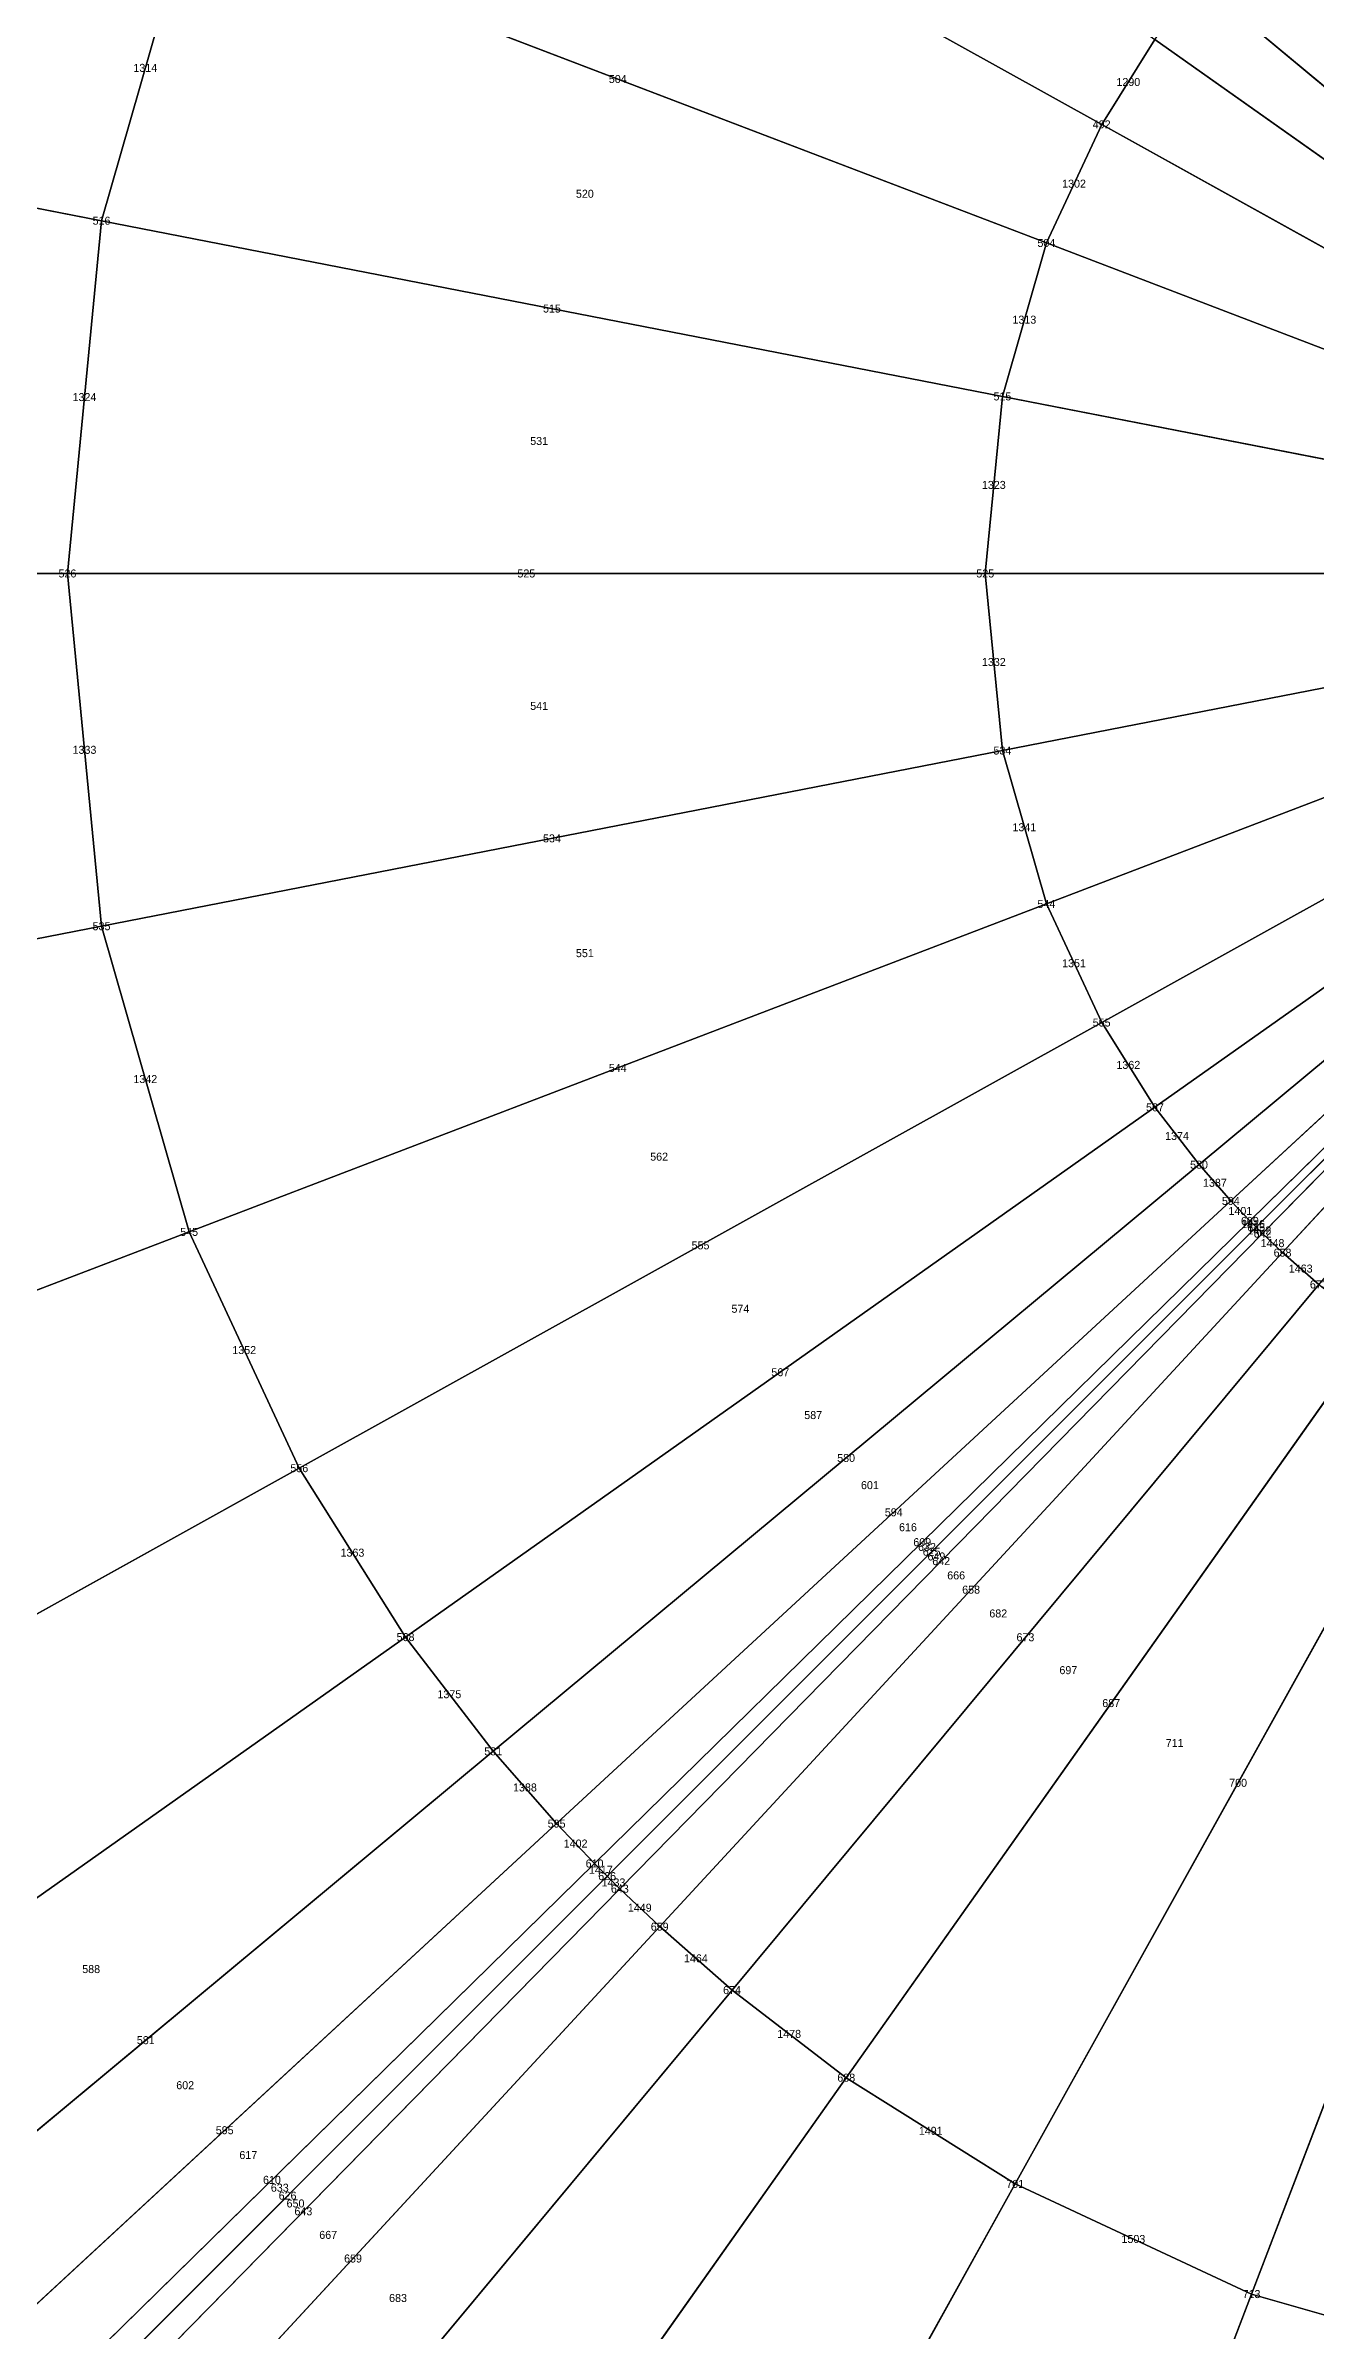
# Model space of a CAD drawing. Header units: metres. Extents: x -1.88 to 1.88, y -1.88 to 1.88.
# Drawn here: x -0.466 to -0.149, y -0.439 to 0.132 of the extents above; entities that cross this region are included whole.
import ezdxf
from ezdxf.enums import TextEntityAlignment as Align

# ---------------------------------------------------------------- set-up
doc = ezdxf.new("R2010")
doc.units = ezdxf.units.M

msp = doc.modelspace()

# ---------------------------------------------------------------- linework, layer by layer
at = {"layer": 'BRANCHES'}
for p, q in [((-0.20202, 0.11224, 2.64156), (-0.40251, 0.22362, 2.61137)), ((-0.43004, 0.16457, 2.61137), (-0.45193, 0.08817, 2.61137)), ((-0.21584, 0.0826, 2.64156), (-0.43004, 0.16457, 2.61137)), ((0, 0, 2.65165), (-0.1777, 0.14776, 2.64156)), ((-0.45193, 0.08817, 2.61137), (-0.6736, 0.13141, 2.5613)), ((-0.1887, 0.13343, 2.64156), (-0.20202, 0.11224, 2.64156)), ((0, 0, 2.65165), (-0.1887, 0.13343, 2.64156)), ((-0.20202, 0.11224, 2.64156), (-0.21584, 0.0826, 2.64156)), ((0, 0, 2.65165), (-0.20202, 0.11224, 2.64156)), ((-0.45193, 0.08817, 2.61137), (-0.46045, 0, 2.61137)), ((-0.22683, 0.04425, 2.64156), (-0.45193, 0.08817, 2.61137)), ((-0.21584, 0.0826, 2.64156), (-0.22683, 0.04425, 2.64156)), ((0, 0, 2.65165), (-0.21584, 0.0826, 2.64156)), ((-0.22683, 0.04425, 2.64156), (-0.23111, 0, 2.64156)), ((0, 0, 2.65165), (-0.22683, 0.04425, 2.64156)), ((-0.46045, 0, 2.61137), (-0.6863, 0, 2.5613)), ((-0.23111, 0, 2.64156), (-0.46045, 0, 2.61137)), ((-0.46045, 0, 2.61137), (-0.45193, -0.08817, 2.61137)), ((0, 0, 2.65165), (-0.23111, 0, 2.64156)), ((-0.23111, 0, 2.64156), (-0.22683, -0.04425, 2.64156)), ((0, 0, 2.65165), (-0.22683, -0.04425, 2.64156)), ((0, 0, 2.65165), (-0.21584, -0.0826, 2.64156)), ((0, 0, 2.65165), (-0.20202, -0.11224, 2.64156)), ((0, 0, 2.65165), (-0.1887, -0.13343, 2.64156)), ((0, 0, 2.65165), (-0.1777, -0.14776, 2.64156)), ((0, 0, 2.65165), (-0.16975, -0.15683, 2.64156)), ((0, 0, 2.65165), (-0.16499, -0.16182, 2.64156)), ((0, 0, 2.65165), (-0.16342, -0.16342, 2.64156)), ((0, 0, 2.65165), (-0.16182, -0.16499, 2.64156)), ((0, 0, 2.65165), (-0.15683, -0.16975, 2.64156)), ((-0.22683, -0.04425, 2.64156), (-0.45193, -0.08817, 2.61137)), ((-0.22683, -0.04425, 2.64156), (-0.21584, -0.0826, 2.64156)), ((-0.21584, -0.0826, 2.64156), (-0.43004, -0.16457, 2.61137)), ((-0.21584, -0.0826, 2.64156), (-0.20202, -0.11224, 2.64156)), ((-0.45193, -0.08817, 2.61137), (-0.6736, -0.13141, 2.5613)), ((-0.45193, -0.08817, 2.61137), (-0.43004, -0.16457, 2.61137)), ((-0.20202, -0.11224, 2.64156), (-0.40251, -0.22362, 2.61137)), ((-0.20202, -0.11224, 2.64156), (-0.1887, -0.13343, 2.64156)), ((-0.1887, -0.13343, 2.64156), (-0.37596, -0.26584, 2.61137)), ((-0.1887, -0.13343, 2.64156), (-0.1777, -0.14776, 2.64156)), ((-0.1777, -0.14776, 2.64156), (-0.35406, -0.29439, 2.61137)), ((-0.1777, -0.14776, 2.64156), (-0.16975, -0.15683, 2.64156)), ((-0.16975, -0.15683, 2.64156), (-0.33821, -0.31246, 2.61137)), ((-0.16975, -0.15683, 2.64156), (-0.16499, -0.16182, 2.64156)), ((-0.43004, -0.16457, 2.61137), (-0.64097, -0.24529, 2.5613)), ((-0.43004, -0.16457, 2.61137), (-0.40251, -0.22362, 2.61137)), ((-0.16499, -0.16182, 2.64156), (-0.32873, -0.32242, 2.61137)), ((-0.16342, -0.16342, 2.64156), (-0.32559, -0.32559, 2.61137)), ((-0.16182, -0.16499, 2.64156), (-0.32242, -0.32873, 2.61137)), ((-0.16499, -0.16182, 2.64156), (-0.16342, -0.16342, 2.64156)), ((-0.16342, -0.16342, 2.64156), (-0.16182, -0.16499, 2.64156)), ((-0.16182, -0.16499, 2.64156), (-0.15683, -0.16975, 2.64156)), ((-0.15683, -0.16975, 2.64156), (-0.31246, -0.33821, 2.61137)), ((-0.15683, -0.16975, 2.64156), (-0.14776, -0.1777, 2.64156)), ((-0.14776, -0.1777, 2.64156), (-0.29439, -0.35406, 2.61137)), ((-0.13343, -0.1887, 2.64156), (-0.26584, -0.37596, 2.61137)), ((-0.11224, -0.20202, 2.64156), (-0.22362, -0.40251, 2.61137)), ((-0.0826, -0.21584, 2.64156), (-0.16457, -0.43004, 2.61137)), ((-0.40251, -0.22362, 2.61137), (-0.59993, -0.3333, 2.5613)), ((-0.40251, -0.22362, 2.61137), (-0.37596, -0.26584, 2.61137)), ((-0.37596, -0.26584, 2.61137), (-0.56036, -0.39623, 2.5613)), ((-0.37596, -0.26584, 2.61137), (-0.35406, -0.29439, 2.61137)), ((-0.35406, -0.29439, 2.61137), (-0.52771, -0.43878, 2.5613)), ((-0.35406, -0.29439, 2.61137), (-0.33821, -0.31246, 2.61137)), ((-0.33821, -0.31246, 2.61137), (-0.50409, -0.46572, 2.5613)), ((-0.33821, -0.31246, 2.61137), (-0.32873, -0.32242, 2.61137)), ((-0.32873, -0.32242, 2.61137), (-0.48997, -0.48056, 2.5613)), ((-0.32873, -0.32242, 2.61137), (-0.32559, -0.32559, 2.61137)), ((-0.32559, -0.32559, 2.61137), (-0.48529, -0.48529, 2.5613)), ((-0.32242, -0.32873, 2.61137), (-0.48056, -0.48997, 2.5613)), ((-0.32559, -0.32559, 2.61137), (-0.32242, -0.32873, 2.61137)), ((-0.32242, -0.32873, 2.61137), (-0.31246, -0.33821, 2.61137)), ((-0.31246, -0.33821, 2.61137), (-0.46572, -0.50409, 2.5613)), ((-0.31246, -0.33821, 2.61137), (-0.29439, -0.35406, 2.61137)), ((-0.29439, -0.35406, 2.61137), (-0.43878, -0.52771, 2.5613)), ((-0.29439, -0.35406, 2.61137), (-0.26584, -0.37596, 2.61137)), ((-0.26584, -0.37596, 2.61137), (-0.39623, -0.56036, 2.5613)), ((-0.26584, -0.37596, 2.61137), (-0.22362, -0.40251, 2.61137)), ((-0.22362, -0.40251, 2.61137), (-0.3333, -0.59993, 2.5613)), ((-0.22362, -0.40251, 2.61137), (-0.16457, -0.43004, 2.61137)), ((-0.16457, -0.43004, 2.61137), (-0.24529, -0.64097, 2.5613)), ((-0.16457, -0.43004, 2.61137), (-0.08817, -0.45193, 2.61137))]:
    msp.add_line(p, q, dxfattribs=at)
at = {"layer": 'Faces'}
for points in [[(-0.1887, 0.13343, 2.64156), (-0.20202, 0.11224, 2.64156), (-0.40251, 0.22362, 2.61137), (-0.37596, 0.26584, 2.61137)], [(-0.43004, 0.16457, 2.61137), (-0.45193, 0.08817, 2.61137), (-0.6736, 0.13141, 2.5613), (-0.64097, 0.24529, 2.5613)], [(-0.20202, 0.11224, 2.64156), (-0.21584, 0.0826, 2.64156), (-0.43004, 0.16457, 2.61137), (-0.40251, 0.22362, 2.61137)], [(0, 0, 2.65165), (0, 0, 2.65165), (-0.15683, 0.16975, 2.64156), (-0.14776, 0.1777, 2.64156)], [(0, 0, 2.65165), (0, 0, 2.65165), (-0.16182, 0.16499, 2.64156), (-0.15683, 0.16975, 2.64156)], [(-0.21584, 0.0826, 2.64156), (-0.22683, 0.04425, 2.64156), (-0.45193, 0.08817, 2.61137), (-0.43004, 0.16457, 2.61137)], [(0, 0, 2.65165), (0, 0, 2.65165), (-0.16975, 0.15683, 2.64156), (-0.16499, 0.16182, 2.64156)], [(0, 0, 2.65165), (0, 0, 2.65165), (-0.16499, 0.16182, 2.64156), (-0.16342, 0.16342, 2.64156)], [(0, 0, 2.65165), (0, 0, 2.65165), (-0.16342, 0.16342, 2.64156), (-0.16182, 0.16499, 2.64156)], [(0, 0, 2.65165), (0, 0, 2.65165), (-0.1777, 0.14776, 2.64156), (-0.16975, 0.15683, 2.64156)], [(0, 0, 2.65165), (0, 0, 2.65165), (-0.1887, 0.13343, 2.64156), (-0.1777, 0.14776, 2.64156)], [(-0.45193, 0.08817, 2.61137), (-0.46045, 0, 2.61137), (-0.6863, 0, 2.5613), (-0.6736, 0.13141, 2.5613)], [(0, 0, 2.65165), (0, 0, 2.65165), (-0.20202, 0.11224, 2.64156), (-0.1887, 0.13343, 2.64156)], [(0, 0, 2.65165), (0, 0, 2.65165), (-0.21584, 0.0826, 2.64156), (-0.20202, 0.11224, 2.64156)], [(-0.22683, 0.04425, 2.64156), (-0.23111, 0, 2.64156), (-0.46045, 0, 2.61137), (-0.45193, 0.08817, 2.61137)], [(0, 0, 2.65165), (0, 0, 2.65165), (-0.22683, 0.04425, 2.64156), (-0.21584, 0.0826, 2.64156)], [(0, 0, 2.65165), (0, 0, 2.65165), (-0.23111, 0, 2.64156), (-0.22683, 0.04425, 2.64156)], [(-0.46045, 0, 2.61137), (-0.45193, -0.08817, 2.61137), (-0.6736, -0.13141, 2.5613), (-0.6863, 0, 2.5613)], [(-0.23111, 0, 2.64156), (-0.22683, -0.04425, 2.64156), (-0.45193, -0.08817, 2.61137), (-0.46045, 0, 2.61137)], [(0, 0, 2.65165), (0, 0, 2.65165), (-0.22683, -0.04425, 2.64156), (-0.23111, 0, 2.64156)], [(0, 0, 2.65165), (0, 0, 2.65165), (-0.21584, -0.0826, 2.64156), (-0.22683, -0.04425, 2.64156)], [(0, 0, 2.65165), (0, 0, 2.65165), (-0.20202, -0.11224, 2.64156), (-0.21584, -0.0826, 2.64156)], [(0, 0, 2.65165), (0, 0, 2.65165), (-0.1887, -0.13343, 2.64156), (-0.20202, -0.11224, 2.64156)], [(0, 0, 2.65165), (0, 0, 2.65165), (-0.1777, -0.14776, 2.64156), (-0.1887, -0.13343, 2.64156)], [(0, 0, 2.65165), (0, 0, 2.65165), (-0.16975, -0.15683, 2.64156), (-0.1777, -0.14776, 2.64156)], [(0, 0, 2.65165), (0, 0, 2.65165), (-0.16499, -0.16182, 2.64156), (-0.16975, -0.15683, 2.64156)], [(0, 0, 2.65165), (0, 0, 2.65165), (-0.16342, -0.16342, 2.64156), (-0.16499, -0.16182, 2.64156)], [(0, 0, 2.65165), (0, 0, 2.65165), (-0.16182, -0.16499, 2.64156), (-0.16342, -0.16342, 2.64156)], [(0, 0, 2.65165), (0, 0, 2.65165), (-0.15683, -0.16975, 2.64156), (-0.16182, -0.16499, 2.64156)], [(0, 0, 2.65165), (0, 0, 2.65165), (-0.14776, -0.1777, 2.64156), (-0.15683, -0.16975, 2.64156)], [(-0.22683, -0.04425, 2.64156), (-0.21584, -0.0826, 2.64156), (-0.43004, -0.16457, 2.61137), (-0.45193, -0.08817, 2.61137)], [(-0.21584, -0.0826, 2.64156), (-0.20202, -0.11224, 2.64156), (-0.40251, -0.22362, 2.61137), (-0.43004, -0.16457, 2.61137)], [(-0.45193, -0.08817, 2.61137), (-0.43004, -0.16457, 2.61137), (-0.64097, -0.24529, 2.5613), (-0.6736, -0.13141, 2.5613)], [(-0.20202, -0.11224, 2.64156), (-0.1887, -0.13343, 2.64156), (-0.37596, -0.26584, 2.61137), (-0.40251, -0.22362, 2.61137)], [(-0.1887, -0.13343, 2.64156), (-0.1777, -0.14776, 2.64156), (-0.35406, -0.29439, 2.61137), (-0.37596, -0.26584, 2.61137)], [(-0.1777, -0.14776, 2.64156), (-0.16975, -0.15683, 2.64156), (-0.33821, -0.31246, 2.61137), (-0.35406, -0.29439, 2.61137)], [(-0.16975, -0.15683, 2.64156), (-0.16499, -0.16182, 2.64156), (-0.32873, -0.32242, 2.61137), (-0.33821, -0.31246, 2.61137)], [(-0.43004, -0.16457, 2.61137), (-0.40251, -0.22362, 2.61137), (-0.59993, -0.3333, 2.5613), (-0.64097, -0.24529, 2.5613)], [(-0.16499, -0.16182, 2.64156), (-0.16342, -0.16342, 2.64156), (-0.32559, -0.32559, 2.61137), (-0.32873, -0.32242, 2.61137)], [(-0.16342, -0.16342, 2.64156), (-0.16182, -0.16499, 2.64156), (-0.32242, -0.32873, 2.61137), (-0.32559, -0.32559, 2.61137)], [(-0.16182, -0.16499, 2.64156), (-0.15683, -0.16975, 2.64156), (-0.31246, -0.33821, 2.61137), (-0.32242, -0.32873, 2.61137)], [(-0.15683, -0.16975, 2.64156), (-0.14776, -0.1777, 2.64156), (-0.29439, -0.35406, 2.61137), (-0.31246, -0.33821, 2.61137)], [(-0.14776, -0.1777, 2.64156), (-0.13343, -0.1887, 2.64156), (-0.26584, -0.37596, 2.61137), (-0.29439, -0.35406, 2.61137)], [(-0.13343, -0.1887, 2.64156), (-0.11224, -0.20202, 2.64156), (-0.22362, -0.40251, 2.61137), (-0.26584, -0.37596, 2.61137)], [(-0.11224, -0.20202, 2.64156), (-0.0826, -0.21584, 2.64156), (-0.16457, -0.43004, 2.61137), (-0.22362, -0.40251, 2.61137)], [(-0.0826, -0.21584, 2.64156), (-0.04425, -0.22683, 2.64156), (-0.08817, -0.45193, 2.61137), (-0.16457, -0.43004, 2.61137)], [(-0.40251, -0.22362, 2.61137), (-0.37596, -0.26584, 2.61137), (-0.56036, -0.39623, 2.5613), (-0.59993, -0.3333, 2.5613)], [(-0.37596, -0.26584, 2.61137), (-0.35406, -0.29439, 2.61137), (-0.52771, -0.43878, 2.5613), (-0.56036, -0.39623, 2.5613)], [(-0.35406, -0.29439, 2.61137), (-0.33821, -0.31246, 2.61137), (-0.50409, -0.46572, 2.5613), (-0.52771, -0.43878, 2.5613)], [(-0.33821, -0.31246, 2.61137), (-0.32873, -0.32242, 2.61137), (-0.48997, -0.48056, 2.5613), (-0.50409, -0.46572, 2.5613)], [(-0.32873, -0.32242, 2.61137), (-0.32559, -0.32559, 2.61137), (-0.48529, -0.48529, 2.5613), (-0.48997, -0.48056, 2.5613)], [(-0.32559, -0.32559, 2.61137), (-0.32242, -0.32873, 2.61137), (-0.48056, -0.48997, 2.5613), (-0.48529, -0.48529, 2.5613)], [(-0.32242, -0.32873, 2.61137), (-0.31246, -0.33821, 2.61137), (-0.46572, -0.50409, 2.5613), (-0.48056, -0.48997, 2.5613)], [(-0.31246, -0.33821, 2.61137), (-0.29439, -0.35406, 2.61137), (-0.43878, -0.52771, 2.5613), (-0.46572, -0.50409, 2.5613)], [(-0.29439, -0.35406, 2.61137), (-0.26584, -0.37596, 2.61137), (-0.39623, -0.56036, 2.5613), (-0.43878, -0.52771, 2.5613)], [(-0.26584, -0.37596, 2.61137), (-0.22362, -0.40251, 2.61137), (-0.3333, -0.59993, 2.5613), (-0.39623, -0.56036, 2.5613)], [(-0.22362, -0.40251, 2.61137), (-0.16457, -0.43004, 2.61137), (-0.24529, -0.64097, 2.5613), (-0.3333, -0.59993, 2.5613)], [(-0.16457, -0.43004, 2.61137), (-0.08817, -0.45193, 2.61137), (-0.13141, -0.6736, 2.5613), (-0.24529, -0.64097, 2.5613)]]:
    msp.add_3dface(points, dxfattribs=at)
at = {"layer": 'NODI-Estradosso'}
for p in [(-0.20202, 0.11224, 2.94259), (-0.45193, 0.08817, 2.91551), (-0.21584, 0.0826, 2.94259), (-0.22683, 0.04425, 2.94259), (-0.46045, 0, 2.91551), (-0.23111, 0, 2.94259), (-0.22683, -0.04425, 2.94259), (-0.21584, -0.0826, 2.94259), (-0.45193, -0.08817, 2.91551), (-0.20202, -0.11224, 2.94259), (-0.1887, -0.13343, 2.94259), (-0.1777, -0.14776, 2.94259), (-0.16975, -0.15683, 2.94259), (-0.43004, -0.16457, 2.91551), (-0.16499, -0.16182, 2.94259), (-0.16342, -0.16342, 2.94259), (-0.16182, -0.16499, 2.94259), (-0.15683, -0.16975, 2.94259), (-0.40251, -0.22362, 2.91551), (-0.37596, -0.26584, 2.91551), (-0.35406, -0.29439, 2.91551), (-0.33821, -0.31246, 2.91551), (-0.32873, -0.32242, 2.91551), (-0.32559, -0.32559, 2.91551), (-0.32242, -0.32873, 2.91551), (-0.31246, -0.33821, 2.91551), (-0.29439, -0.35406, 2.91551), (-0.26584, -0.37596, 2.91551), (-0.22362, -0.40251, 2.91551), (-0.16457, -0.43004, 2.91551)]:
    msp.add_point(p, dxfattribs=at)
at = {"layer": 'NODI-Intradosso'}
for p in [(-0.20202, 0.11224, 2.64156), (-0.45193, 0.08817, 2.61137), (-0.21584, 0.0826, 2.64156), (-0.22683, 0.04425, 2.64156), (-0.46045, 0, 2.61137), (-0.23111, 0, 2.64156), (-0.22683, -0.04425, 2.64156), (-0.21584, -0.0826, 2.64156), (-0.45193, -0.08817, 2.61137), (-0.20202, -0.11224, 2.64156), (-0.1887, -0.13343, 2.64156), (-0.1777, -0.14776, 2.64156), (-0.16975, -0.15683, 2.64156), (-0.43004, -0.16457, 2.61137), (-0.16499, -0.16182, 2.64156), (-0.16342, -0.16342, 2.64156), (-0.16182, -0.16499, 2.64156), (-0.15683, -0.16975, 2.64156), (-0.40251, -0.22362, 2.61137), (-0.37596, -0.26584, 2.61137), (-0.35406, -0.29439, 2.61137), (-0.33821, -0.31246, 2.61137), (-0.32873, -0.32242, 2.61137), (-0.32559, -0.32559, 2.61137), (-0.32242, -0.32873, 2.61137), (-0.31246, -0.33821, 2.61137), (-0.29439, -0.35406, 2.61137), (-0.26584, -0.37596, 2.61137), (-0.22362, -0.40251, 2.61137), (-0.16457, -0.43004, 2.61137)]:
    msp.add_point(p, dxfattribs=at)

# ---------------------------------------------------------------- texts
at = {"layer": 'BRANCHES-Index'}
for s, p in [('1314', (-0.44099, 0.12637, 2.61137)), ('504', (-0.32294, 0.12358, 2.62646)), ('1290', (-0.19536, 0.12283, 2.64156)), ('1302', (-0.20893, 0.09742, 2.64156)), ('515', (-0.33938, 0.06621, 2.62646)), ('1313', (-0.22134, 0.06343, 2.64156)), ('1324', (-0.45619, 0.04408, 2.61137)), ('1323', (-0.22897, 0.02213, 2.64156)), ('525', (-0.34578, 0, 2.62646)), ('1332', (-0.22897, -0.02213, 2.64156)), ('1333', (-0.45619, -0.04408, 2.61137)), ('1341', (-0.22134, -0.06343, 2.64156)), ('534', (-0.33938, -0.06621, 2.62646)), ('1351', (-0.20893, -0.09742, 2.64156)), ('1342', (-0.44099, -0.12637, 2.61137)), ('544', (-0.32294, -0.12358, 2.62646)), ('1362', (-0.19536, -0.12283, 2.64156)), ('1374', (-0.1832, -0.14059, 2.64156)), ('1387', (-0.17373, -0.15229, 2.64156)), ('1401', (-0.16737, -0.15933, 2.64156)), ('1416', (-0.16421, -0.16262, 2.64156)), ('1432', (-0.16262, -0.16421, 2.64156)), ('555', (-0.30226, -0.16793, 2.62646)), ('1448', (-0.15933, -0.16737, 2.64156)), ('1463', (-0.15229, -0.17373, 2.64156)), ('1352', (-0.41627, -0.1941, 2.61137)), ('567', (-0.28233, -0.19964, 2.62646)), ('580', (-0.26588, -0.22107, 2.62646)), ('594', (-0.25398, -0.23465, 2.62646)), ('1363', (-0.38923, -0.24473, 2.61137)), ('609', (-0.24686, -0.24212, 2.62646)), ('625', (-0.2445, -0.2445, 2.62646)), ('642', (-0.24212, -0.24686, 2.62646)), ('658', (-0.23465, -0.25398, 2.62646)), ('673', (-0.22107, -0.26588, 2.62646)), ('1375', (-0.36501, -0.28011, 2.61137)), ('687', (-0.19964, -0.28233, 2.62646)), ('1388', (-0.34613, -0.30342, 2.61137)), ('700', (-0.16793, -0.30226, 2.62646)), ('1402', (-0.33347, -0.31744, 2.61137)), ('1417', (-0.32716, -0.324, 2.61137)), ('1433', (-0.324, -0.32716, 2.61137)), ('1449', (-0.31744, -0.33347, 2.61137)), ('1464', (-0.30342, -0.34613, 2.61137)), ('1478', (-0.28011, -0.36501, 2.61137)), ('581', (-0.44088, -0.36658, 2.58633)), ('595', (-0.42115, -0.38909, 2.58633)), ('1491', (-0.24473, -0.38923, 2.61137)), ('610', (-0.40935, -0.40149, 2.58633)), ('626', (-0.40544, -0.40544, 2.58633)), ('643', (-0.40149, -0.40935, 2.58633)), ('1503', (-0.1941, -0.41627, 2.61137)), ('659', (-0.38909, -0.42115, 2.58633))]:
    msp.add_text(s, height=0.002, dxfattribs=at).set_placement(p, align=Align.MIDDLE_CENTER)
at = {"layer": 'Faces-Index'}
for s, p in [('520', (-0.33116, 0.0949, 2.62646)), ('531', (-0.34258, 0.03311, 2.62646)), ('541', (-0.34258, -0.03311, 2.62646)), ('551', (-0.33116, -0.0949, 2.62646)), ('562', (-0.3126, -0.14576, 2.62646)), ('574', (-0.2923, -0.18378, 2.62646)), ('587', (-0.2741, -0.21035, 2.62646)), ('601', (-0.25993, -0.22786, 2.62646)), ('616', (-0.25042, -0.23838, 2.62646)), ('632', (-0.24568, -0.24331, 2.62646)), ('649', (-0.24331, -0.24568, 2.62646)), ('666', (-0.23838, -0.25042, 2.62646)), ('682', (-0.22786, -0.25993, 2.62646)), ('697', (-0.21035, -0.2741, 2.62646)), ('711', (-0.18378, -0.2923, 2.62646)), ('588', (-0.45452, -0.34881, 2.58633)), ('602', (-0.43102, -0.37784, 2.58633)), ('617', (-0.41525, -0.39529, 2.58633)), ('633', (-0.40739, -0.40346, 2.58633)), ('650', (-0.40346, -0.40739, 2.58633)), ('667', (-0.39529, -0.41525, 2.58633)), ('683', (-0.37784, -0.43102, 2.58633))]:
    msp.add_text(s, height=0.002, dxfattribs=at).set_placement(p, align=Align.MIDDLE_CENTER)
at = {"layer": 'NODI-Index'}
for s, p in [('492', (-0.20202, 0.11224, 2.64156)), ('516', (-0.45193, 0.08817, 2.61137)), ('504', (-0.21584, 0.0826, 2.64156)), ('515', (-0.22683, 0.04425, 2.64156)), ('526', (-0.46045, 0, 2.61137)), ('525', (-0.23111, 0, 2.64156)), ('534', (-0.22683, -0.04425, 2.64156)), ('544', (-0.21584, -0.0826, 2.64156)), ('535', (-0.45193, -0.08817, 2.61137)), ('555', (-0.20202, -0.11224, 2.64156)), ('567', (-0.1887, -0.13343, 2.64156)), ('580', (-0.1777, -0.14776, 2.64156)), ('594', (-0.16975, -0.15683, 2.64156)), ('545', (-0.43004, -0.16457, 2.61137)), ('609', (-0.16499, -0.16182, 2.64156)), ('625', (-0.16342, -0.16342, 2.64156)), ('642', (-0.16182, -0.16499, 2.64156)), ('658', (-0.15683, -0.16975, 2.64156)), ('673', (-0.14776, -0.1777, 2.64156)), ('556', (-0.40251, -0.22362, 2.61137)), ('568', (-0.37596, -0.26584, 2.61137)), ('581', (-0.35406, -0.29439, 2.61137)), ('595', (-0.33821, -0.31246, 2.61137)), ('610', (-0.32873, -0.32242, 2.61137)), ('626', (-0.32559, -0.32559, 2.61137)), ('643', (-0.32242, -0.32873, 2.61137)), ('659', (-0.31246, -0.33821, 2.61137)), ('674', (-0.29439, -0.35406, 2.61137)), ('688', (-0.26584, -0.37596, 2.61137)), ('701', (-0.22362, -0.40251, 2.61137)), ('713', (-0.16457, -0.43004, 2.61137))]:
    msp.add_text(s, height=0.002, dxfattribs=at).set_placement(p, align=Align.MIDDLE_CENTER)

doc.saveas('drawing.dxf')
